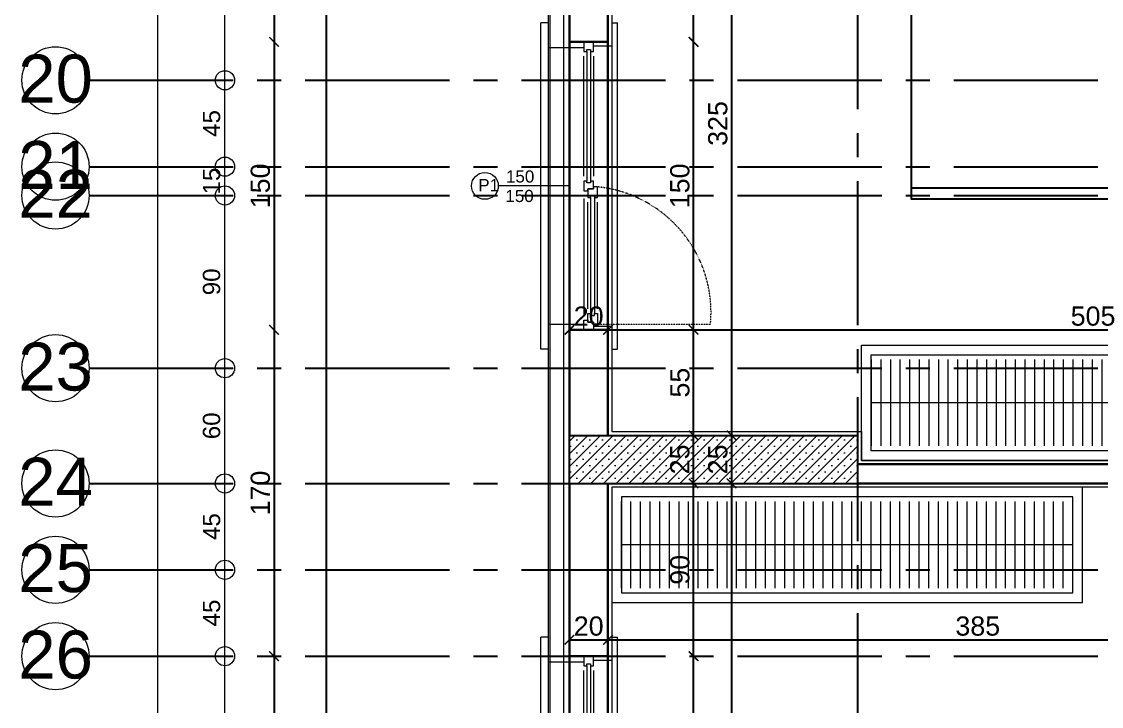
# Model space of a CAD drawing. Header units: millimetres. Extents: x 2778 to 13672, y 1832 to 5175.
# Drawn here: x 2866 to 3428, y 3179 to 3536 of the extents above; entities that cross this region are included whole.
import ezdxf

# ---------------------------------------------------------------- set-up
doc = ezdxf.new("R2010")
doc.units = ezdxf.units.MM
for name, pattern in [('CENTER2', [112.5, 75, -12.5, 12.5, -12.5]), ('DASHDOT2', [12.7, 6.35, -3.175, 0, -3.175]), ('DOTX2', [0.5, 0, -0.5])]:
    doc.linetypes.add(name, pattern=pattern)
for name, color, linetype in [('7-DCR-FRN', 8, 'Continuous'), ('İÇÖLÇÜ', 7, 'Continuous'), ('Panel', 7, 'Continuous'), ('Standart', 7, 'Continuous'), ('Ölçülendirme', 7, 'Continuous')]:
    doc.layers.add(name, color=color, linetype=linetype)
for name, color, linetype, lineweight in [('aks', 251, 'DASHDOT2', 35), ('duvar', 232, 'Continuous', 30), ('görünüş', 201, 'Continuous', 18), ('ince', 37, 'Continuous', 0), ('iz', 1, 'DOTX2', 20), ('pencere', 4, 'Continuous', 18), ('sıva dış', 30, 'Continuous', 9), ('sıva iç', 21, 'Continuous', 0), ('yalıtım', 107, 'Continuous', 0), ('yazı', 11, 'Continuous', 20), ('ÖLÇÜ İÇ', 7, 'Continuous', 9)]:
    doc.layers.add(name, color=color, linetype=linetype, lineweight=lineweight)
doc.styles.add('arial_1_18', font='arial.ttf', dxfattribs={"height": 0.2})
doc.styles.get("Standard").update_dxf_attribs({"font": 'arial.ttf'})
doc.dimstyles.new('zulay iç ölçü', dxfattribs={"dimtxt": 10, "dimasz": 5, "dimexe": 0.18, "dimexo": 0, "dimgap": 2, "dimtad": 3, "dimdec": 0, "dimzin": 0, "dimdsep": 46, "dimtxsty": 'Standard', "dimblk": 'ARCHTICK', "dimcen": 0.09, "dimse1": 1, "dimse2": 1, "dimadec": 0, "dimazin": 0, "dimtfac": 1, "dimtdec": 0, "dimtix": 1, "dimtofl": 0, "dimtmove": 0, "dimatfit": 3, "dimldrblk": 'ARCHTICK', "dimfxl": 1, "dimtolj": 1, "dimtzin": 0, "dimarcsym": 0})

# ---------------------------------------------------------------- blocks, each defined once
blk = doc.blocks.new('IDE242Entity649')
at = {"layer": 'Panel', "linetype": 'Continuous', "lineweight": 5}
h = blk.add_hatch(dxfattribs=at)
h.set_pattern_fill('SACNCR', color=163, scale=50, style=0)
h.set_pattern_definition([(45, (0, 0), (-3.314563, 3.314563), []), (45, (3.3146, 0), (-3.314563, 3.314563), [0, -4.6875])])
h.paths.add_polyline_path([(0, 830), (150, 830), (150, 805), (0, 805)])
blk = doc.blocks.new('IDE242Entity650')
at = {"layer": 'Panel', "color": 164, "linetype": 'Continuous', "lineweight": -3}
blk.add_lwpolyline([(0, 805), (0, 830)], dxfattribs=at)
blk = doc.blocks.new('IDE242Entity651')
at = {"layer": 'Panel', "color": 164, "linetype": 'Continuous', "lineweight": -3}
blk.add_lwpolyline([(0, 805), (150, 805)], dxfattribs=at)
blk = doc.blocks.new('IDE242Entity652')
at = {"layer": 'Panel', "color": 164, "linetype": 'Continuous', "lineweight": -3}
blk.add_lwpolyline([(150, 805), (150, 830)], dxfattribs=at)
blk = doc.blocks.new('IDE242Entity653')
at = {"layer": 'Panel', "color": 164, "linetype": 'Continuous', "lineweight": -3}
blk.add_lwpolyline([(0, 830), (150, 830)], dxfattribs=at)
blk = doc.blocks.new('IDE941Entity3925')
at = {"layer": 'Ölçülendirme', "color": 1, "linetype": 'Continuous', "lineweight": 5}
for points in [[(2877, -8), (2877, 2338)], [(2912, -8), (2912, 2338)]]:
    blk.add_lwpolyline(points, dxfattribs=at)
for centre in [(2912, 1015), (2912, 970), (2912, 955), (2912, 865), (2912, 805), (2912, 760), (2912, 715)]:
    blk.add_circle(centre, 5, dxfattribs=at)
at = {"layer": 'Ölçülendirme', "color": 1, "linetype": 'Continuous', "lineweight": 5, "style": 'arial_1_18'}
for s, p in [('45', (2909.5, 985.51)), ('15', (2909.5, 955.51)), ('90', (2909.5, 903.01)), ('60', (2909.5, 828.01)), ('45', (2909.5, 775.51)), ('45', (2909.5, 730.51))]:
    blk.add_text(s, height=9, rotation=90, dxfattribs=at).set_placement(p)
blk = doc.blocks.new('G')
at = {"layer": 'duvar'}
for p, q in [((1059585.28, -406613.31), (1059605.28, -406613.31)), ((1059585.28, -406763.31), (1059605.28, -406763.31))]:
    blk.add_line(p, q, dxfattribs=at)
at = {"layer": 'görünüş'}
for p, q in [((1059574.08, -406603.31), (1059570.28, -406603.31)), ((1059570.28, -406773.31), (1059570.28, -406603.31)), ((1059607.28, -406603.31), (1059610.28, -406603.31)), ((1059610.28, -406773.31), (1059610.28, -406603.31)), ((1059574.08, -406773.31), (1059570.28, -406773.31)), ((1059607.28, -406773.31), (1059610.28, -406773.31))]:
    blk.add_line(p, q, dxfattribs=at)
at = {"layer": 'ince'}
for p, q in [((1059592.78, -406683.31), (1059592.78, -406620.81)), ((1059597.78, -406620.81), (1059597.78, -406683.31)), ((1059592.78, -406694.81), (1059592.78, -406755.81)), ((1059594.78, -406752.31), (1059594.78, -406696.8)), ((1059599.78, -406752.31), (1059599.78, -406696.8))]:
    blk.add_line(p, q, dxfattribs=at)
for points in [[(1059594.28, -406618.31), (1059594.28, -406685.81)], [(1059596.28, -406618.31), (1059596.28, -406685.81)], [(1059596.28, -406694.3), (1059596.28, -406754.81)], [(1059598.28, -406694.3), (1059598.28, -406754.81)]]:
    blk.add_lwpolyline(points, dxfattribs=at)
at = {"layer": 'iz', "ltscale": 0.1}
for p, q in [((1059585.28, -406763.31), (1059585.28, -406613.31)), ((1059605.28, -406613.31), (1059605.28, -406763.31)), ((1059599.81, -406760.28), (1059658.67, -406760.28))]:
    blk.add_line(p, q, dxfattribs=at)
blk.add_arc((1059593.1, -406754.3), 65.84, 354.7896, 84.1769, dxfattribs=at)
at = {"layer": 'pencere'}
for points in [[(1059592.78, -406613.31), (1059592.78, -406618.31), (1059592.78, -406618.31), (1059594.28, -406618.31), (1059594.28, -406617.31), (1059596.28, -406617.31), (1059596.28, -406618.31), (1059597.78, -406618.31), (1059597.78, -406618.31), (1059597.78, -406613.31)], [(1059596.28, -406685.81), (1059596.28, -406686.81), (1059594.28, -406686.81), (1059594.28, -406685.81), (1059592.78, -406685.81), (1059592.78, -406690.81), (1059594.78, -406690.81), (1059594.78, -406689.81), (1059597.78, -406689.81), (1059597.78, -406685.81), (1059596.28, -406685.81)], [(1059592.78, -406763.31), (1059592.78, -406758.31), (1059594.78, -406758.31), (1059594.78, -406759.31), (1059597.78, -406759.31), (1059597.78, -406763.31)]]:
    blk.add_lwpolyline(points, dxfattribs=at)
for points in [[(1059597.78, -406688.81), (1059597.78, -406689.81), (1059594.78, -406689.81), (1059594.78, -406694.3), (1059596.28, -406694.3), (1059596.28, -406693.3), (1059598.28, -406693.3), (1059598.28, -406694.3), (1059599.78, -406694.3), (1059599.78, -406688.81)], [(1059597.78, -406760.31), (1059597.78, -406759.31), (1059594.78, -406759.31), (1059594.78, -406754.81), (1059596.28, -406754.81), (1059596.28, -406755.81), (1059598.28, -406755.81), (1059598.28, -406754.81), (1059599.78, -406754.81), (1059599.78, -406760.31)]]:
    blk.add_lwpolyline(points, close=True, dxfattribs=at)
at = {"layer": 'sıva dış'}
for p, q in [((1059574.28, -406616.31), (1059592.78, -406616.31)), ((1059574.28, -406760.31), (1059592.78, -406760.31))]:
    blk.add_line(p, q, dxfattribs=at)
at = {"layer": 'sıva iç'}
for p, q in [((1059597.78, -406615.31), (1059607.28, -406615.31)), ((1059597.78, -406761.31), (1059607.28, -406761.31))]:
    blk.add_line(p, q, dxfattribs=at)
at = {"layer": 'yazı'}
blk.add_line((1059585.28, -406688.31), (1059548.23, -406688.31), dxfattribs=at)
blk.add_circle((1059541.23, -406688.31), 7, dxfattribs=at)
for s, p in [('150', (1059552.23, -406686.57)), ('P1', (1059537.82, -406691.08)), ('150', (1059551.91, -406696.73))]:
    blk.add_text(s, height=6.328, dxfattribs=at).set_placement(p)
blk = doc.blocks.new('*U316')
at = {"layer": '7-DCR-FRN', "lineweight": 9}
blk.add_line((240, 30), (5, 30), dxfattribs=at)
for points in [[(245, 60), (245, 0), (0, 0), (0, 60)], [(240, 55), (240, 5), (5, 5), (5, 55)]]:
    blk.add_lwpolyline(points, close=True, dxfattribs=at)
for points in [[(5, 52.5), (5, 7.5)], [(5, 52.5), (5, 7.5)], [(5, 52.5), (5, 7.5)], [(10, 52.5), (10, 7.5)], [(10, 52.5), (10, 7.5)], [(15, 52.5), (15, 7.5)], [(15, 52.5), (15, 7.5)], [(20, 52.5), (20, 7.5)], [(20, 52.5), (20, 7.5)], [(25, 52.5), (25, 7.5)], [(25, 52.5), (25, 7.5)], [(30, 52.5), (30, 7.5)], [(30, 52.5), (30, 7.5)], [(35, 52.5), (35, 7.5)], [(35, 52.5), (35, 7.5)], [(40, 52.5), (40, 7.5)], [(40, 52.5), (40, 7.5)], [(45, 52.5), (45, 7.5)], [(45, 52.5), (45, 7.5)], [(50, 52.5), (50, 7.5)], [(50, 52.5), (50, 7.5)], [(55, 52.5), (55, 7.5)], [(60, 52.5), (60, 7.5)], [(65, 52.5), (65, 7.5)], [(70, 52.5), (70, 7.5)], [(75, 52.5), (75, 7.5)], [(80, 52.5), (80, 7.5)], [(85, 52.5), (85, 7.5)], [(90, 52.5), (90, 7.5)], [(95, 52.5), (95, 7.5)], [(100, 52.5), (100, 7.5)], [(105, 52.5), (105, 7.5)], [(110, 52.5), (110, 7.5)], [(115, 52.5), (115, 7.5)], [(120, 52.5), (120, 7.5)], [(125, 52.5), (125, 7.5)], [(130, 52.5), (130, 7.5)], [(135, 52.5), (135, 7.5)], [(140, 52.5), (140, 7.5)], [(145, 52.5), (145, 7.5)], [(150, 52.5), (150, 7.5)], [(155, 52.5), (155, 7.5)], [(160, 52.5), (160, 7.5)], [(165, 52.5), (165, 7.5)], [(170, 52.5), (170, 7.5)], [(175, 52.5), (175, 7.5)], [(180, 52.5), (180, 7.5)], [(185, 52.5), (185, 7.5)], [(190, 52.5), (190, 7.5)], [(195, 52.5), (195, 7.5)], [(200, 52.5), (200, 7.5)], [(205, 52.5), (205, 7.5)], [(210, 52.5), (210, 7.5)], [(215, 52.5), (215, 7.5)], [(220, 52.5), (220, 7.5)], [(225, 52.5), (225, 7.5)], [(230, 52.5), (230, 7.5)], [(235, 52.5), (235, 7.5)], [(240, 52.5), (240, 7.5)], [(245, 52.5), (245, 7.5)]]:
    blk.add_lwpolyline(points, dxfattribs=at)
blk = doc.blocks.new('*U31')
at = {"layer": '7-DCR-FRN'}
for points in [[(-80, 100), (-130, 100), (-130, 50), (-80, 50)], [(80, 100), (80, 94), (-80, 94), (-80, 100)], [(-80, 100), (80, 100), (80, -100), (-80, -100)], [(-80, 100), (80, 100), (80, -100), (-80, -100)], [(130, 100), (80, 100), (80, 50), (130, 50)], [(-80, -94), (80, -94), (80, -100), (-80, -100)]]:
    blk.add_lwpolyline(points, close=True, dxfattribs=at)
for points in [[(-70.38, 83.3, -0.414214), (-66.38, 87.3), (-8.34, 87.3, -0.414214), (-4.34, 83.3), (-4.34, 55.74, -0.414214), (-8.34, 51.74), (-66.38, 51.74, -0.414214), (-70.38, 55.74)], [(70.38, 83.3, 0.414214), (66.38, 87.3), (8.34, 87.3, 0.414214), (4.34, 83.3), (4.34, 55.74, 0.414214), (8.34, 51.74), (66.38, 51.74, 0.414214), (70.38, 55.74)]]:
    blk.add_lwpolyline(points, format="xyb", close=True, dxfattribs=at)
blk.add_lwpolyline([(-4.31, 39.62), (-65, 4.38), (-80, 22.38), (-6.26, 39.62), (6.26, 39.62), (80, 22.38), (65, 4.38), (4.31, 39.62)], dxfattribs=at)
blk = doc.blocks.new('*U44')
at = {"layer": '7-DCR-FRN', "lineweight": 9}
blk.add_line((215, 30), (5, 30), dxfattribs=at)
for points in [[(220, 60), (220, 0), (0, 0), (0, 60)], [(215, 55), (215, 5), (5, 5), (5, 55)]]:
    blk.add_lwpolyline(points, close=True, dxfattribs=at)
for points in [[(5, 52.5), (5, 7.5)], [(5, 52.5), (5, 7.5)], [(5, 52.5), (5, 7.5)], [(10, 52.5), (10, 7.5)], [(10, 52.5), (10, 7.5)], [(15, 52.5), (15, 7.5)], [(15, 52.5), (15, 7.5)], [(20, 52.5), (20, 7.5)], [(20, 52.5), (20, 7.5)], [(25, 52.5), (25, 7.5)], [(25, 52.5), (25, 7.5)], [(30, 52.5), (30, 7.5)], [(30, 52.5), (30, 7.5)], [(35, 52.5), (35, 7.5)], [(35, 52.5), (35, 7.5)], [(40, 52.5), (40, 7.5)], [(40, 52.5), (40, 7.5)], [(45, 52.5), (45, 7.5)], [(45, 52.5), (45, 7.5)], [(50, 52.5), (50, 7.5)], [(50, 52.5), (50, 7.5)], [(55, 52.5), (55, 7.5)], [(60, 52.5), (60, 7.5)], [(65, 52.5), (65, 7.5)], [(70, 52.5), (70, 7.5)], [(75, 52.5), (75, 7.5)], [(80, 52.5), (80, 7.5)], [(85, 52.5), (85, 7.5)], [(90, 52.5), (90, 7.5)], [(95, 52.5), (95, 7.5)], [(100, 52.5), (100, 7.5)], [(105, 52.5), (105, 7.5)], [(110, 52.5), (110, 7.5)], [(115, 52.5), (115, 7.5)], [(120, 52.5), (120, 7.5)], [(125, 52.5), (125, 7.5)], [(130, 52.5), (130, 7.5)], [(135, 52.5), (135, 7.5)], [(140, 52.5), (140, 7.5)], [(145, 52.5), (145, 7.5)], [(150, 52.5), (150, 7.5)], [(155, 52.5), (155, 7.5)], [(160, 52.5), (160, 7.5)], [(165, 52.5), (165, 7.5)], [(170, 52.5), (170, 7.5)], [(175, 52.5), (175, 7.5)], [(180, 52.5), (180, 7.5)], [(185, 52.5), (185, 7.5)], [(190, 52.5), (190, 7.5)], [(195, 52.5), (195, 7.5)], [(200, 52.5), (200, 7.5)], [(205, 52.5), (205, 7.5)], [(210, 52.5), (210, 7.5)], [(215, 52.5), (215, 7.5)], [(220, 52.5), (220, 7.5)]]:
    blk.add_lwpolyline(points, dxfattribs=at)
blk = doc.blocks.new('_ArchTick')
at = {"color": 0, "linetype": 'ByBlock', "const_width": 0.15}
blk.add_lwpolyline([(-0.5, -0.5), (0.5, 0.5)], dxfattribs=at)
blk = doc.blocks.new('*D1795')
at = {"layer": 'Defpoints', "color": 0, "transparency": 16777216}
for p in [(3171.58, 3205.23), (3216.15, 3205.23), (3171.58, 3055.23)]:
    blk.add_point(p, dxfattribs=at)
at = {"layer": 'ÖLÇÜ İÇ', "color": 0, "lineweight": -2, "transparency": 16777216}
blk.add_line((3216.15, 3055.23), (3216.15, 3205.23), dxfattribs=at)
at = {"layer": 'ÖLÇÜ İÇ', "color": 0, "lineweight": -2, "transparency": 16777216, "xscale": 5, "yscale": 5, "zscale": 5}
for p, rotation in [((3216.15, 3205.23), 90), ((3216.15, 3055.23), 270)]:
    blk.add_blockref('_ArchTick', p, dxfattribs=dict(at, rotation=rotation))
at = {"layer": 'ÖLÇÜ İÇ', "color": 0, "transparency": 16777216, "insert": (3209.05, 3130.23), "char_height": 10, "attachment_point": 5, "rotation": 90}
blk.add_mtext('\\A1;150', dxfattribs=at)
blk = doc.blocks.new('*D1796')
at = {"layer": 'Defpoints', "color": 0, "transparency": 16777216}
for p in [(3216.15, 3295.23), (3216.15, 3295.23), (3171.58, 3205.23)]:
    blk.add_point(p, dxfattribs=at)
at = {"layer": 'ÖLÇÜ İÇ', "color": 0, "lineweight": -2, "transparency": 16777216}
blk.add_line((3216.15, 3205.23), (3216.15, 3295.23), dxfattribs=at)
at = {"layer": 'ÖLÇÜ İÇ', "color": 0, "lineweight": -2, "transparency": 16777216, "xscale": 5, "yscale": 5, "zscale": 5}
for p, rotation in [((3216.15, 3295.23), 90), ((3216.15, 3205.23), 270)]:
    blk.add_blockref('_ArchTick', p, dxfattribs=dict(at, rotation=rotation))
at = {"layer": 'ÖLÇÜ İÇ', "color": 0, "transparency": 16777216, "insert": (3209.05, 3250.23), "char_height": 10, "attachment_point": 5, "rotation": 90}
blk.add_mtext('\\A1;90', dxfattribs=at)
blk = doc.blocks.new('*D1797')
at = {"layer": 'Defpoints', "color": 0, "transparency": 16777216}
for p in [(3216.15, 3320.23), (3216.15, 3320.23), (3216.15, 3295.23)]:
    blk.add_point(p, dxfattribs=at)
at = {"layer": 'ÖLÇÜ İÇ', "color": 0, "lineweight": -2, "transparency": 16777216}
blk.add_line((3216.15, 3295.23), (3216.15, 3320.23), dxfattribs=at)
at = {"layer": 'ÖLÇÜ İÇ', "color": 0, "lineweight": -2, "transparency": 16777216, "xscale": 5, "yscale": 5, "zscale": 5}
for p, rotation in [((3216.15, 3320.23), 90), ((3216.15, 3295.23), 270)]:
    blk.add_blockref('_ArchTick', p, dxfattribs=dict(at, rotation=rotation))
at = {"layer": 'ÖLÇÜ İÇ', "color": 0, "transparency": 16777216, "insert": (3209.05, 3307.73), "char_height": 10, "attachment_point": 5, "rotation": 90}
blk.add_mtext('\\A1;25', dxfattribs=at)
blk = doc.blocks.new('*D1798')
at = {"layer": 'Defpoints', "color": 0, "transparency": 16777216}
for p in [(3171.58, 3375.23), (3216.15, 3375.23), (3216.15, 3320.23)]:
    blk.add_point(p, dxfattribs=at)
at = {"layer": 'ÖLÇÜ İÇ', "color": 0, "lineweight": -2, "transparency": 16777216}
blk.add_line((3216.15, 3320.23), (3216.15, 3375.23), dxfattribs=at)
at = {"layer": 'ÖLÇÜ İÇ', "color": 0, "lineweight": -2, "transparency": 16777216, "xscale": 5, "yscale": 5, "zscale": 5}
for p, rotation in [((3216.15, 3375.23), 90), ((3216.15, 3320.23), 270)]:
    blk.add_blockref('_ArchTick', p, dxfattribs=dict(at, rotation=rotation))
at = {"layer": 'ÖLÇÜ İÇ', "color": 0, "transparency": 16777216, "insert": (3209.07, 3347.73), "char_height": 10, "attachment_point": 5, "rotation": 90}
blk.add_mtext('\\A1;55', dxfattribs=at)
blk = doc.blocks.new('*D1799')
at = {"layer": 'Defpoints', "color": 0, "transparency": 16777216}
for p in [(3171.58, 3525.23), (3216.15, 3525.23), (3171.58, 3375.23)]:
    blk.add_point(p, dxfattribs=at)
at = {"layer": 'ÖLÇÜ İÇ', "color": 0, "lineweight": -2, "transparency": 16777216}
blk.add_line((3216.15, 3375.23), (3216.15, 3525.23), dxfattribs=at)
at = {"layer": 'ÖLÇÜ İÇ', "color": 0, "lineweight": -2, "transparency": 16777216, "xscale": 5, "yscale": 5, "zscale": 5}
for p, rotation in [((3216.15, 3525.23), 90), ((3216.15, 3375.23), 270)]:
    blk.add_blockref('_ArchTick', p, dxfattribs=dict(at, rotation=rotation))
at = {"layer": 'ÖLÇÜ İÇ', "color": 0, "transparency": 16777216, "insert": (3209.05, 3450.23), "char_height": 10, "attachment_point": 5, "rotation": 90}
blk.add_mtext('\\A1;150', dxfattribs=at)
blk = doc.blocks.new('*D1800')
at = {"layer": 'Defpoints', "color": 0, "transparency": 16777216}
for p in [(3216.15, 3645.23), (3216.15, 3645.23), (3171.58, 3525.23)]:
    blk.add_point(p, dxfattribs=at)
at = {"layer": 'ÖLÇÜ İÇ', "color": 0, "lineweight": -2, "transparency": 16777216}
blk.add_line((3216.15, 3525.23), (3216.15, 3645.23), dxfattribs=at)
at = {"layer": 'ÖLÇÜ İÇ', "color": 0, "lineweight": -2, "transparency": 16777216, "xscale": 5, "yscale": 5, "zscale": 5}
for p, rotation in [((3216.15, 3645.23), 90), ((3216.15, 3525.23), 270)]:
    blk.add_blockref('_ArchTick', p, dxfattribs=dict(at, rotation=rotation))
at = {"layer": 'ÖLÇÜ İÇ', "color": 0, "transparency": 16777216, "insert": (3209.05, 3585.23), "char_height": 10, "attachment_point": 5, "rotation": 90}
blk.add_mtext('\\A1;120', dxfattribs=at)
blk = doc.blocks.new('*D1803')
at = {"layer": 'Defpoints', "color": 0, "transparency": 16777216}
for p in [(3232.95, 3645.23), (3235.91, 3320.23), (3235.91, 3320.23)]:
    blk.add_point(p, dxfattribs=at)
at = {"layer": 'ÖLÇÜ İÇ', "color": 0, "lineweight": -2, "transparency": 16777216}
blk.add_line((3235.91, 3645.23), (3235.91, 3320.23), dxfattribs=at)
at = {"layer": 'ÖLÇÜ İÇ', "color": 0, "lineweight": -2, "transparency": 16777216, "xscale": 5, "yscale": 5, "zscale": 5}
for p, rotation in [((3235.91, 3645.23), 90), ((3235.91, 3320.23), 270)]:
    blk.add_blockref('_ArchTick', p, dxfattribs=dict(at, rotation=rotation))
at = {"layer": 'ÖLÇÜ İÇ', "color": 0, "transparency": 16777216, "insert": (3228.8, 3482.73), "char_height": 10, "attachment_point": 5, "rotation": 90}
blk.add_mtext('\\A1;325', dxfattribs=at)
blk = doc.blocks.new('*D1804')
at = {"layer": 'Defpoints', "color": 0, "transparency": 16777216}
for p in [(3235.91, 3320.23), (3235.91, 3295.23), (3235.91, 3295.23)]:
    blk.add_point(p, dxfattribs=at)
at = {"layer": 'ÖLÇÜ İÇ', "color": 0, "lineweight": -2, "transparency": 16777216}
blk.add_line((3235.91, 3320.23), (3235.91, 3295.23), dxfattribs=at)
at = {"layer": 'ÖLÇÜ İÇ', "color": 0, "lineweight": -2, "transparency": 16777216, "xscale": 5, "yscale": 5, "zscale": 5}
for p, rotation in [((3235.91, 3320.23), 90), ((3235.91, 3295.23), 270)]:
    blk.add_blockref('_ArchTick', p, dxfattribs=dict(at, rotation=rotation))
at = {"layer": 'ÖLÇÜ İÇ', "color": 0, "transparency": 16777216, "insert": (3228.8, 3307.73), "char_height": 10, "attachment_point": 5, "rotation": 90}
blk.add_mtext('\\A1;25', dxfattribs=at)
blk = doc.blocks.new('*D1805')
at = {"layer": 'Defpoints', "color": 0, "transparency": 16777216}
for p in [(3235.91, 3295.23), (3235.91, 2965.23), (3235.91, 2965.23)]:
    blk.add_point(p, dxfattribs=at)
at = {"layer": 'ÖLÇÜ İÇ', "color": 0, "lineweight": -2, "transparency": 16777216}
blk.add_line((3235.91, 3295.23), (3235.91, 2965.23), dxfattribs=at)
at = {"layer": 'ÖLÇÜ İÇ', "color": 0, "lineweight": -2, "transparency": 16777216, "xscale": 5, "yscale": 5, "zscale": 5}
for p, rotation in [((3235.91, 3295.23), 90), ((3235.91, 2965.23), 270)]:
    blk.add_blockref('_ArchTick', p, dxfattribs=dict(at, rotation=rotation))
at = {"layer": 'ÖLÇÜ İÇ', "color": 0, "transparency": 16777216, "insert": (3228.8, 3130.23), "char_height": 10, "attachment_point": 5, "rotation": 90}
blk.add_mtext('\\A1;330', dxfattribs=at)
blk = doc.blocks.new('*D1912')
at = {"layer": 'Defpoints', "color": 0, "transparency": 16777216}
for p in [(3151.58, 3375.23), (3171.58, 3375.23), (3171.58, 3375.23)]:
    blk.add_point(p, dxfattribs=at)
at = {"layer": 'ÖLÇÜ İÇ', "color": 0, "lineweight": -2, "transparency": 16777216}
blk.add_line((3151.58, 3375.23), (3171.58, 3375.23), dxfattribs=at)
at = {"layer": 'ÖLÇÜ İÇ', "color": 0, "lineweight": -2, "transparency": 16777216, "xscale": 5, "yscale": 5, "zscale": 5, "rotation": 180}
blk.add_blockref('_ArchTick', (3151.58, 3375.23), dxfattribs=at)
at = {"layer": 'ÖLÇÜ İÇ', "color": 0, "lineweight": -2, "transparency": 16777216, "xscale": 5, "yscale": 5, "zscale": 5}
blk.add_blockref('_ArchTick', (3171.58, 3375.23), dxfattribs=at)
at = {"layer": 'ÖLÇÜ İÇ', "color": 0, "transparency": 16777216, "insert": (3161.58, 3382.34), "char_height": 10, "attachment_point": 5}
blk.add_mtext('\\A1;20', dxfattribs=at)
blk = doc.blocks.new('*D1915')
at = {"layer": 'Defpoints', "color": 0, "transparency": 16777216}
for p in [(3171.58, 3375.23), (3676.58, 3375.23), (3676.58, 3375.23)]:
    blk.add_point(p, dxfattribs=at)
at = {"layer": 'ÖLÇÜ İÇ', "color": 0, "lineweight": -2, "transparency": 16777216}
blk.add_line((3171.58, 3375.23), (3676.58, 3375.23), dxfattribs=at)
at = {"layer": 'ÖLÇÜ İÇ', "color": 0, "lineweight": -2, "transparency": 16777216, "xscale": 5, "yscale": 5, "zscale": 5, "rotation": 180}
blk.add_blockref('_ArchTick', (3171.58, 3375.23), dxfattribs=at)
at = {"layer": 'ÖLÇÜ İÇ', "color": 0, "lineweight": -2, "transparency": 16777216, "xscale": 5, "yscale": 5, "zscale": 5}
blk.add_blockref('_ArchTick', (3676.58, 3375.23), dxfattribs=at)
at = {"layer": 'ÖLÇÜ İÇ', "color": 0, "transparency": 16777216, "insert": (3424.08, 3382.34), "char_height": 10, "attachment_point": 5}
blk.add_mtext('\\A1;505', dxfattribs=at)
blk = doc.blocks.new('*D1927')
at = {"layer": 'Defpoints', "color": 0, "transparency": 16777216}
for p in [(3151.58, 3213.76), (3171.58, 3213.76), (3171.58, 3213.76)]:
    blk.add_point(p, dxfattribs=at)
at = {"layer": 'ÖLÇÜ İÇ', "color": 0, "lineweight": -2, "transparency": 16777216}
blk.add_line((3151.58, 3213.76), (3171.58, 3213.76), dxfattribs=at)
at = {"layer": 'ÖLÇÜ İÇ', "color": 0, "lineweight": -2, "transparency": 16777216, "xscale": 5, "yscale": 5, "zscale": 5, "rotation": 180}
blk.add_blockref('_ArchTick', (3151.58, 3213.76), dxfattribs=at)
at = {"layer": 'ÖLÇÜ İÇ', "color": 0, "lineweight": -2, "transparency": 16777216, "xscale": 5, "yscale": 5, "zscale": 5}
blk.add_blockref('_ArchTick', (3171.58, 3213.76), dxfattribs=at)
at = {"layer": 'ÖLÇÜ İÇ', "color": 0, "transparency": 16777216, "insert": (3161.58, 3220.87), "char_height": 10, "attachment_point": 5}
blk.add_mtext('\\A1;20', dxfattribs=at)
blk = doc.blocks.new('*D1928')
at = {"layer": 'Defpoints', "color": 0, "transparency": 16777216}
for p in [(3171.58, 3213.76), (3556.58, 3213.76), (3556.58, 3213.76)]:
    blk.add_point(p, dxfattribs=at)
at = {"layer": 'ÖLÇÜ İÇ', "color": 0, "lineweight": -2, "transparency": 16777216}
blk.add_line((3171.58, 3213.76), (3556.58, 3213.76), dxfattribs=at)
at = {"layer": 'ÖLÇÜ İÇ', "color": 0, "lineweight": -2, "transparency": 16777216, "xscale": 5, "yscale": 5, "zscale": 5, "rotation": 180}
blk.add_blockref('_ArchTick', (3171.58, 3213.76), dxfattribs=at)
at = {"layer": 'ÖLÇÜ İÇ', "color": 0, "lineweight": -2, "transparency": 16777216, "xscale": 5, "yscale": 5, "zscale": 5}
blk.add_blockref('_ArchTick', (3556.58, 3213.76), dxfattribs=at)
at = {"layer": 'ÖLÇÜ İÇ', "color": 0, "transparency": 16777216, "insert": (3364.08, 3220.87), "char_height": 10, "attachment_point": 5}
blk.add_mtext('\\A1;385', dxfattribs=at)

msp = doc.modelspace()

# ---------------------------------------------------------------- linework, layer by layer
at = {"layer": 'aks', "color": 251, "linetype": 'CENTER2', "lineweight": -3}
for points in [[(3151.58, 2140.23), (3151.58, 5100.23)], [(3301.58, 2140.23), (3301.58, 5100.23)], [(2901.58, 3505.23), (8131.58, 3505.23)], [(2901.58, 3460.23), (8131.58, 3460.23)], [(2901.58, 3445.23), (8131.58, 3445.23)], [(2901.58, 3355.23), (8131.58, 3355.23)], [(2901.58, 3295.23), (8131.58, 3295.23)], [(2901.58, 3250.23), (8131.58, 3250.23)], [(2901.58, 3205.23), (8131.58, 3205.23)]]:
    msp.add_lwpolyline(points, dxfattribs=at)
at = {"layer": 'aks', "color": 30, "linetype": 'Continuous', "lineweight": 5}
for centre in [(2884.08, 3505.23), (2884.08, 3460.23), (2884.08, 3445.23), (2884.08, 3355.23), (2884.08, 3295.23), (2884.08, 3250.23), (2884.08, 3205.23)]:
    msp.add_circle(centre, 17.5, dxfattribs=at)
at = {"layer": 'duvar', "lineweight": 30}
for p, q in [((3151.58, 3580.23), (3151.58, 3320.23)), ((3171.58, 3580.23), (3171.58, 3320.23)), ((3676.58, 3305.23), (3301.58, 3305.23)), ((3151.58, 2865.23), (3151.58, 3295.23)), ((3171.58, 2965.23), (3171.58, 3295.23)), ((3556.58, 3295.23), (3301.58, 3295.23))]:
    msp.add_line(p, q, dxfattribs=at)
at = {"layer": 'İÇÖLÇÜ'}
for p, q in [((3025.06, 2565.23), (3025.06, 4745.23)), ((2997.82, 3785.23), (2997.82, 3525.23)), ((2997.82, 3525.23), (2997.82, 3375.23)), ((2997.82, 3375.23), (2997.82, 3205.23)), ((2997.82, 3205.23), (2997.82, 3055.23))]:
    msp.add_line(p, q, dxfattribs=at)
at = {"layer": 'sıva dış'}
msp.add_line((3148.58, 2562.23), (3148.58, 4748.23), dxfattribs=at)
at = {"layer": 'sıva iç'}
for points in [[(3173.58, 3322.23), (3303.58, 3322.23), (3303.58, 3307.23), (3674.58, 3307.23), (3674.58, 3547.23), (3688.58, 3547.23), (3688.58, 3447.23), (3703.58, 3447.23), (3703.58, 3307.23), (3844.58, 3307.23), (3844.58, 3643.23), (3688.58, 3643.23), (3688.58, 3633.23), (3674.58, 3633.23), (3674.58, 3643.23), (3178.58, 3643.23), (3178.58, 3578.23), (3173.58, 3578.23)], [(3173.58, 2967.23), (3554.58, 2967.23), (3554.58, 3293.23), (3173.58, 3293.23)]]:
    msp.add_lwpolyline(points, close=True, dxfattribs=at)
at = {"layer": 'yalıtım'}
for p, q in [((3140.58, 2554.23), (3140.58, 4756.23)), ((3141.58, 2555.23), (3141.58, 4755.23))]:
    msp.add_line(p, q, dxfattribs=at)

# ---------------------------------------------------------------- block references
for name, p in [('*U31', (3409.58, 3543.23)), ('*U44', (3303.58, 3307.23))]:
    msp.add_blockref(name, p)
at = {"xscale": -1, "rotation": 180}
msp.add_blockref('*U316', (3173.58, 3293.23), dxfattribs=at)
at = {"layer": 'İÇÖLÇÜ', "xscale": 5, "yscale": 5, "zscale": 5}
for p, rotation in [((2997.82, 3525.23), 270), ((2997.82, 3525.23), 90), ((2997.82, 3375.23), 270), ((2997.82, 3375.23), 90), ((2997.82, 3205.23), 270), ((2997.82, 3205.23), 90)]:
    msp.add_blockref('_ArchTick', p, dxfattribs=dict(at, rotation=rotation))
at = {"layer": 'Panel'}
for name in ['IDE242Entity649', 'IDE242Entity650', 'IDE242Entity653', 'IDE242Entity652', 'IDE242Entity651']:
    msp.add_blockref(name, (3151.58, 2490.23), dxfattribs=at)
at = {"layer": 'Standart'}
msp.add_blockref('IDE941Entity3925', (60.26, 2490.23), dxfattribs=at)
at = {"layer": 'ÖLÇÜ İÇ'}
for p in [(-1056433.7, 410138.54), (-1056433.7, 409818.54)]:
    msp.add_blockref('G', p, dxfattribs=at)

# ---------------------------------------------------------------- texts
at = {"layer": 'aks', "color": 1, "linetype": 'Continuous', "lineweight": 5, "style": 'arial_1_18'}
for s, p in [('20', (2864.66, 3493.61)), ('21', (2864.66, 3448.61)), ('22', (2864.66, 3433.61)), ('23', (2864.66, 3343.61)), ('24', (2864.66, 3283.61)), ('25', (2864.66, 3238.61)), ('26', (2864.66, 3193.61))]:
    msp.add_text(s, height=25, dxfattribs=at).set_placement(p)
at = {"layer": 'İÇÖLÇÜ', "char_height": 10, "attachment_point": 5, "rotation": 90}
for s, insert in [('\\A1;150', (2990.72, 3450.23)), ('\\A1;170', (2990.72, 3290.23))]:
    msp.add_mtext(s, dxfattribs=dict(at, insert=insert))

# ---------------------------------------------------------------- dimensions: what is measured, and where the dimension line sits
at = {"layer": 'ÖLÇÜ İÇ'}
for base, p1, p2, picture, middle in [((3216.15, 3645.23), (3171.58, 3525.23), (3216.15, 3645.23), '*D1800', (3209.05, 3585.23)), ((3235.91, 3320.23), (3232.95, 3645.23), (3235.91, 3320.23), '*D1803', (3228.8, 3482.73)), ((3216.15, 3525.23), (3171.58, 3375.23), (3171.58, 3525.23), '*D1799', (3209.05, 3450.23)), ((3216.15, 3375.23), (3216.15, 3320.23), (3171.58, 3375.23), '*D1798', (3209.07, 3347.73)), ((3216.15, 3320.23), (3216.15, 3295.23), (3216.15, 3320.23), '*D1797', (3209.05, 3307.73)), ((3235.91, 3295.23), (3235.91, 3320.23), (3235.91, 3295.23), '*D1804', (3228.8, 3307.73)), ((3216.15, 3295.23), (3171.58, 3205.23), (3216.15, 3295.23), '*D1796', (3209.05, 3250.23)), ((3235.91, 2965.23), (3235.91, 3295.23), (3235.91, 2965.23), '*D1805', (3228.8, 3130.23)), ((3216.15, 3205.23), (3171.58, 3055.23), (3171.58, 3205.23), '*D1795', (3209.05, 3130.23))]:
    dim = msp.add_linear_dim(base=base, p1=p1, p2=p2, angle=90, dimstyle='zulay iç ölçü', override={"dimtmove": 1}, dxfattribs=at)
    dim.commit()
    dim.dimension.update_dxf_attribs({"geometry": picture, "text_midpoint": middle})
for base, p1, p2, picture, middle in [((3171.58, 3375.23), (3151.58, 3375.23), (3171.58, 3375.23), '*D1912', (3161.58, 3382.34)), ((3171.58, 3213.76), (3151.58, 3213.76), (3171.58, 3213.76), '*D1927', (3161.58, 3220.87))]:
    dim = msp.add_linear_dim(base=base, p1=p1, p2=p2, dimstyle='zulay iç ölçü', dxfattribs=at)
    dim.commit()
    dim.dimension.update_dxf_attribs({"geometry": picture, "text_midpoint": middle})
for base, p1, p2, picture, middle in [((3676.58, 3375.23), (3171.58, 3375.23), (3676.58, 3375.23), '*D1915', (3424.08, 3382.34)), ((3556.58, 3213.76), (3171.58, 3213.76), (3556.58, 3213.76), '*D1928', (3364.08, 3220.87))]:
    dim = msp.add_linear_dim(base=base, p1=p1, p2=p2, dimstyle='zulay iç ölçü', override={"dimtmove": 1}, dxfattribs=at)
    dim.commit()
    dim.dimension.update_dxf_attribs({"geometry": picture, "text_midpoint": middle})

doc.saveas('drawing.dxf')
